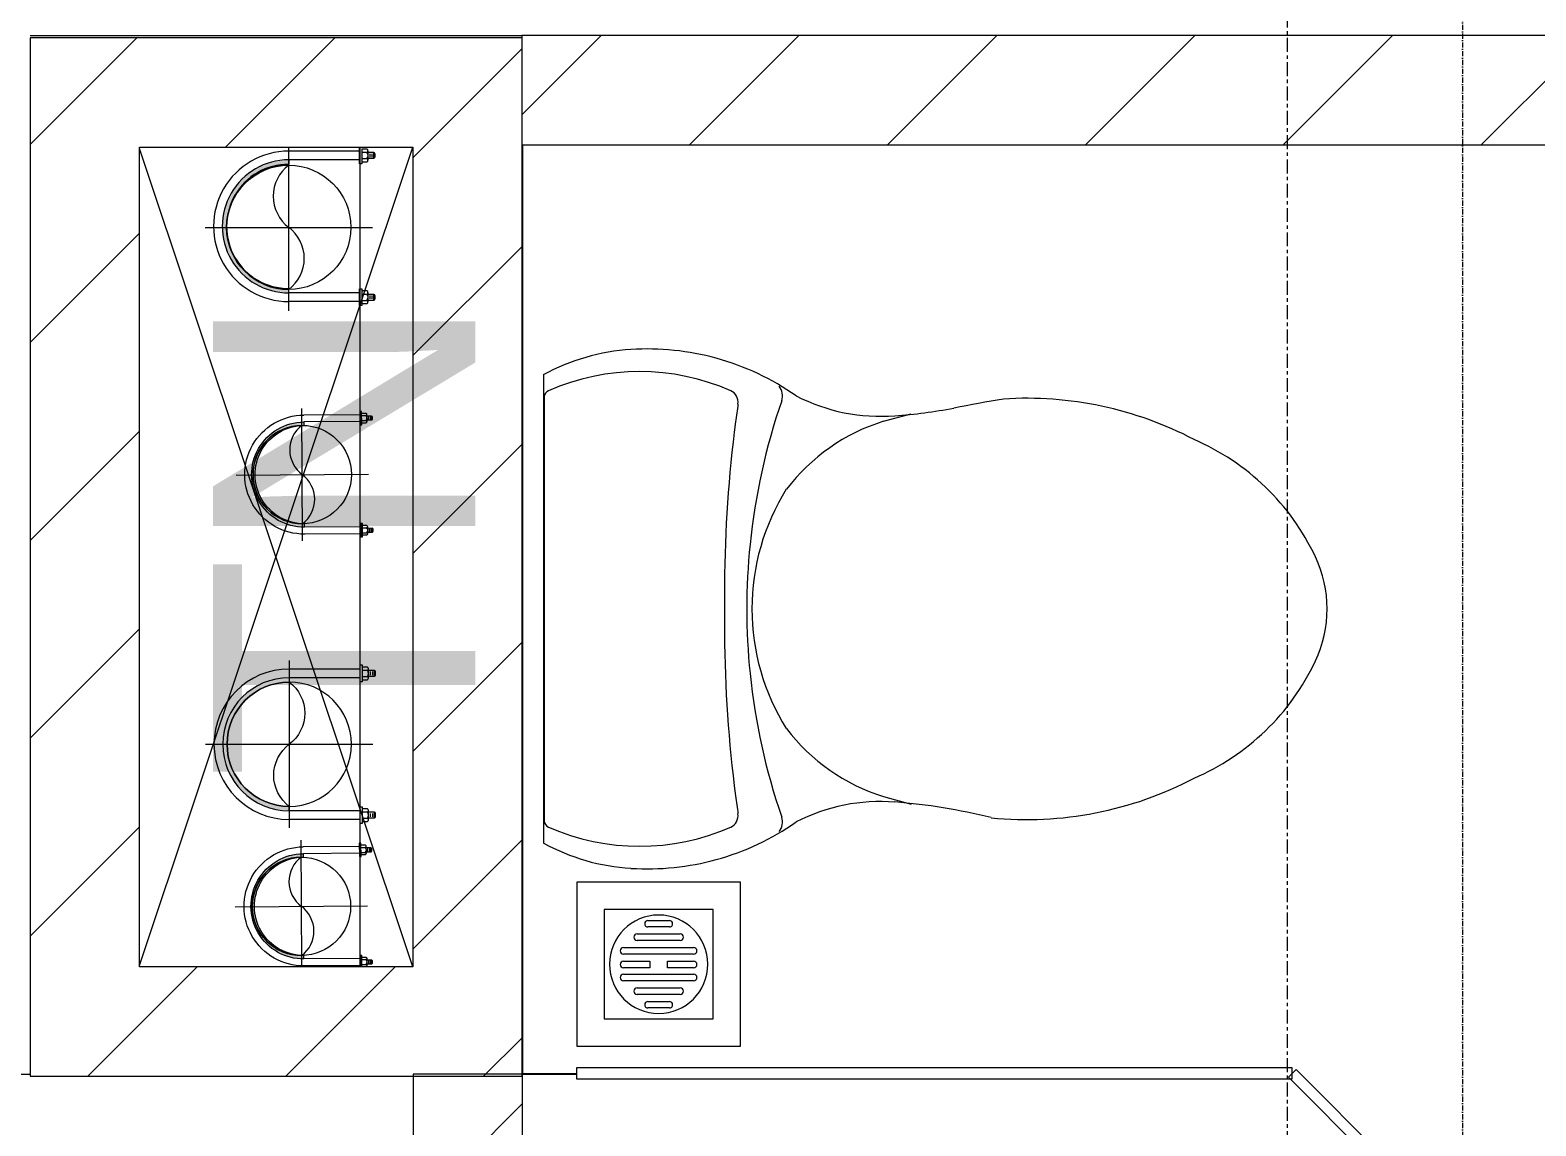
# Model space of a CAD drawing. Header units: millimetres. Extents: x 1591 to 239055, y -15958 to 83255.
# Drawn here: x 209682 to 211059, y 65839 to 66842 of the extents above; entities that cross this region are included whole.
import ezdxf

# ---------------------------------------------------------------- set-up
doc = ezdxf.new("R2010")
doc.units = ezdxf.units.MM
for name, pattern in [('Dash Dot 3_16_', [7.9375, 4.7625, -1.5875, 0, -1.5875]), ('Grid Line', [22.225, 12.7, -3.175, 3.175, -3.175]), ('IMPORT-CENTER _2_', [40.64, 25.4, -5.08, 5.08, -5.08])]:
    doc.linetypes.add(name, pattern=pattern)
for name, color, linetype, lineweight in [('0-1', 250, 'Continuous', 5), ('0-2', 7, 'Continuous', 9), ('A-DETL-THIN-2', 9, 'Continuous', 9), ('A-FLOR-1', 7, 'Continuous', 9), ('A-FLOR-2', 9, 'Continuous', 9), ('A-GLAZ-CURT-1', 254, 'Continuous', 9), ('A-GLAZ-CURT-2', 9, 'Continuous', 9), ('A-WALL-1', 253, 'Continuous', 18), ('A-WALL-3', 113, 'Continuous', 18), ('A-WALL-PATT-1', 10, 'Continuous', 9), ('A-WALL-PATT-2', 111, 'Continuous', 9), ('G-ANNO-SYMB-1', 111, 'Dash Dot 3_16_', 18), ('G-ANNO-TEXT-1', 7, 'Continuous', 9), ('G-IMPT', 8, 'Continuous', 9), ('G-IMPT-2', 8, 'IMPORT-CENTER _2_', 9), ('M-EQPM', 50, 'Continuous', 9), ('M-EQPM-1', 254, 'Continuous', 9), ('P-SANR-FIXT-1', 254, 'Continuous', 9), ('S-GRID-1', 1, 'Grid Line', 9)]:
    doc.layers.add(name, color=color, linetype=linetype, lineweight=lineweight)
doc.styles.add('Arial_11', font='arial_0.ttf', dxfattribs={"height": 240})
pattern_1 = [(45, (0, 0), (-90.50967, 90.50967), [])]
pattern_2 = [(45, (95879.7, 0), (-90.50967, 90.50967), [])]

# ---------------------------------------------------------------- blocks, each defined once
blk = doc.blocks.new('NCV_TKTC_KET CAU_rvt-1-TKCS_MB TẦNG 6-8')
at = {"layer": 'A-FLOR-1'}
blk.add_line((113802.1, 66835.3), (114252.1, 66835.3), dxfattribs=at)
blk = doc.blocks.new('TOILET - TOILET-348229-TKCS_MB TẦNG 6-8')
at = {"layer": 'P-SANR-FIXT-1'}
for p, q in [((214.2, -19.1), (-214.2, -19.1)), ((194, -19.9), (-194, -19.9)), ((-171.7, -330.3), (-178.6, -355.5)), ((171.7, -330.3), (178.6, -355.5))]:
    blk.add_line(p, q, dxfattribs=at)
for centre, radius, start, end in [((-46.1, -111.1), 191.6, 151.2809, 176.4513), ((-9.8, -107.2), 207.3, 156.2862, 203.7138), ((-193.7, -26.4), 6.48, 92.3168, 156.2862), ((193.7, -26.4), 6.48, 23.7138, 87.6832), ((9.8, -107.2), 207.3, 336.2862, 23.7138), ((46.1, -111.1), 191.6, 3.5487, 28.7191), ((1.9, -114.1), 239.7, 176.4513, 195.2961), ((-1.9, -114.1), 239.7, 344.7039, 3.5487), ((-4, -115.7), 233.6, 195.2961, 215.2147), ((4, -115.7), 233.6, 324.7853, 344.7039), ((-189.1, -185.5), 11.7, 205.4105, 277.5788), ((-14.3, -1400.4), 1215.6, 90.3974, 97.407), ((0, -3462.8), 3278, 89.6026, 90.3974), ((14.3, -1400.4), 1215.6, 82.593, 89.6026), ((189.1, -185.5), 11.7, 262.4212, 334.5895), ((178.9, -2951.3), 2778.4, 97.2351, 97.5788), ((0, -786.7), 581.5, 84.1678, 95.8322), ((-178.9, -2951.3), 2778.4, 82.4212, 82.7649), ((0.6, -792.1), 586.9, 95.8322, 108.9927), ((0, -416), 206.1, 90, 122.0732), ((0, -416), 206.1, 57.9268, 90), ((-0.6, -792.1), 586.9, 71.0073, 84.1678), ((-195, -224.1), 13.8, 230.6724, 288.9927), ((-0.4, -384), 179.5, 127.4036, 162.5964), ((0.4, -384), 179.5, 17.4036, 52.5964), ((195, -224.1), 13.8, 251.0073, 309.3276), ((-343.5, -327.4), 167.3, 355.4559, 27.38), ((343.5, -327.4), 167.3, 152.62, 184.5441), ((-719.2, -297.5), 544.3, 346.0536, 355.4559), ((719.2, -297.5), 544.3, 184.5441, 190.2879), ((-1948.3, -805.1), 2171.2, 9.681, 10.8949), ((137.1, -461.2), 329.8, 174.3487, 207.6878), ((-137.1, -461.2), 329.8, 332.3122, 3.6835), ((45.1, -528.6), 217.6, 203.2216, 244.7718), ((-45.1, -528.6), 217.6, 295.2282, 336.7784), ((0, -624.4), 111.7, 244.7718, 295.2282)]:
    blk.add_arc(centre, radius, start, end, dxfattribs=at)
blk = doc.blocks.new('THU NUOC - THU NUOC-461820-TKCS_MB TẦNG 6-8')
at = {"layer": 'M-EQPM-1'}
for p, q in [((-66.3, 70.6), (-66.3, -79.4)), ((83.7, 70.6), (-66.3, 70.6)), ((83.7, -79.4), (83.7, 70.6)), ((58.7, 45.6), (-41.3, 45.6)), ((-41.3, 45.6), (-41.3, -54.4)), ((58.7, -54.4), (58.7, 45.6)), ((-1.1, 35.6), (18.5, 35.6)), ((18.5, 29.6), (-1.1, 29.6)), ((-11, 23.3), (28.5, 23.3)), ((28.5, 17.3), (-11, 17.3)), ((-23.3, 10.8), (40.9, 10.8)), ((40.9, 4.8), (-23.3, 4.8)), ((-23.3, -1.2), (0.7, -1.2)), ((0.7, -7.2), (-23.3, -7.2)), ((-23.3, -13.6), (40.9, -13.6)), ((0.7, -1.2), (0.7, -7.2)), ((16.7, -1.2), (40.9, -1.2)), ((16.7, -7.2), (16.7, -1.2)), ((40.9, -7.2), (16.7, -7.2)), ((40.9, -19.6), (-23.3, -19.6)), ((-11, -26.1), (28.5, -26.1)), ((28.5, -32.1), (-11, -32.1)), ((-1.1, -38.5), (18.5, -38.5)), ((-41.3, -54.4), (58.7, -54.4)), ((18.5, -44.5), (-1.1, -44.5)), ((-66.3, -79.4), (83.7, -79.4))]:
    blk.add_line(p, q, dxfattribs=at)
for centre, radius, start, end in [((8.7, -4.4), 45, 0, 180), ((8.7, -4.4), 45, 0, 180), ((-1.1, 32.6), 3, 90, 270), ((18.5, 32.6), 3, 270, 90), ((-11, 20.3), 3, 90, 270), ((28.5, 20.3), 3, 270, 90), ((-23.3, 7.8), 3, 90, 270), ((40.9, 7.8), 3, 270, 90), ((8.7, -4.4), 45, 180, 360), ((8.7, -4.4), 45, 180, 360), ((-23.3, -4.2), 3, 90, 270), ((-23.3, -16.6), 3, 90, 270), ((40.9, -4.2), 3, 270, 90), ((40.9, -16.6), 3, 270, 90), ((-11, -29.1), 3, 90, 270), ((28.5, -29.1), 3, 270, 90), ((-1.1, -41.5), 3, 90, 270), ((18.5, -41.5), 3, 270, 90)]:
    blk.add_arc(centre, radius, start, end, dxfattribs=at)
blk = doc.blocks.new('System Panel - Glazed-579379-TKCS_MB TẦNG 6-8')
at = {"layer": 'A-GLAZ-CURT-2'}
for p, q in [((350.6, 5), (-350.6, 5)), ((-350.6, 5), (-350.6, -5)), ((350.6, -5), (350.6, 5)), ((-350.6, -5), (350.6, -5))]:
    blk.add_line(p, q, dxfattribs=at)
blk = doc.blocks.new('System Panel - Glazed-901208-TKCS_MB TẦNG 6-8')
at = {"layer": 'A-GLAZ-CURT-2'}
for p, q in [((327.4, 5), (-327.4, 5)), ((-327.4, 5), (-327.4, -5)), ((327.4, -5), (327.4, 5)), ((-327.4, -5), (327.4, -5))]:
    blk.add_line(p, q, dxfattribs=at)
blk = doc.blocks.new('NCV_TKTC_TANG 6 - 8_rvt-2-TKCS_MB TẦNG 6-8')
at = {"layer": 'A-WALL-PATT-1'}
h = blk.add_hatch(dxfattribs=at)
h.set_pattern_fill('FP_1', color=256, style=0, pattern_type=2)
h.set_pattern_definition(pattern_1)
h.paths.add_polyline_path([(116252.6, 66736.9), (116252.6, 66836.9), (116152.6, 66836.9), (116152.6, 66736.9)])
h.paths.add_polyline_path([(115352.6, 66736.9), (115352.6, 66836.9), (114252.1, 66836.9), (114252.1, 66736.9), (114952.6, 66736.9)])
h = blk.add_hatch(dxfattribs=at)
h.set_pattern_fill('FP_1', color=256, style=0, pattern_type=2)
h.set_pattern_definition(pattern_1)
h.paths.add_polyline_path([(114152.6, 65036.9), (114252.6, 65036.9), (114252.6, 65886.9), (114152.6, 65886.9), (114152.6, 65153.5)])
at = {"layer": 'A-DETL-THIN-2'}
blk.add_line((114252.2, 65887.4), (114302.1, 65887.4), dxfattribs=at)
at = {"layer": 'A-FLOR-2'}
for p, q in [((113802.1, 66836.9), (114252.1, 66836.9)), ((114252.6, 66736.9), (114252.6, 65886.9)), ((113792.6, 65886.9), (113802.2, 65886.9)), ((114252.6, 65886.9), (114302.1, 65886.9))]:
    blk.add_line(p, q, dxfattribs=at)
at = {"layer": 'A-WALL-1'}
for p, q in [((115352.6, 66836.9), (114252.1, 66836.9)), ((114252.1, 66836.9), (114252.1, 66736.9)), ((114252.1, 66736.9), (115352.6, 66736.9)), ((114152.6, 65886.9), (114152.6, 65395.6)), ((114252.6, 65886.9), (114152.6, 65886.9)), ((114252.6, 65395.6), (114252.6, 65886.9))]:
    blk.add_line(p, q, dxfattribs=at)
at = {"layer": 'A-GLAZ-CURT-1'}
for name, p, rotation in [('System Panel - Glazed-901208-TKCS_MB TẦNG 6-8', (114629.4, 65887.4), 180), ('System Panel - Glazed-579379-TKCS_MB TẦNG 6-8', (115204.7, 65639.5), 134.9999999999999)]:
    blk.add_blockref(name, p, dxfattribs=dict(at, rotation=rotation))
at = {"layer": 'M-EQPM-1', "rotation": 180}
blk.add_blockref('THU NUOC - THU NUOC-461820-TKCS_MB TẦNG 6-8', (114385.9, 65982.9), dxfattribs=at)
at = {"layer": 'P-SANR-FIXT-1', "rotation": 89.99999999999868}
blk.add_blockref('TOILET - TOILET-348229-TKCS_MB TẦNG 6-8', (114252.6, 66312.4), dxfattribs=at)
blk = doc.blocks.new('TKTC_XREF_251221_MB TANG 2-7 - TKTC_XREF_260130_MB TANG 2-5_dwg_$cc-4746802-TKCS_MB TẦNG 6-8')
at = {"layer": 'G-IMPT-2'}
for p, q in [((0, -0.673), (0, 0.673)), ((-0.673, 0), (0.673, 0))]:
    blk.add_line(p, q, dxfattribs=at)
at = {"layer": 'M-EQPM'}
blk.add_circle((0, 0), 0.5, dxfattribs=at)
for centre, radius, start, end in [((0, 0), 0.5, 90, 270), ((0.188, 0.25), 0.313, 126.8699, 233.1301), ((-0.188, -0.25), 0.313, 306.8699, 53.1301)]:
    blk.add_arc(centre, radius, start, end, dxfattribs=at)
blk = doc.blocks.new('TKTC_XREF_251221_MB TANG 2-7 - TKTC_XREF_260130_MB TANG 2-5_dwg_CUM U_DN100-4746799-TKCS_MB TẦNG 6-8')
at = {"layer": 'G-IMPT'}
blk.add_hatch(color=256, dxfattribs=at).paths.add_polyline_path([(0, 61), (15.8, 58.9), (30.5, 52.8), (43.1, 43.1), (52.8, 30.5), (58.9, 15.8), (61, 0), (58.9, -15.8), (52.8, -30.5), (43.1, -43.1), (30.5, -52.8), (15.8, -58.9), (0, -61), (0, -57), (14.8, -55.1), (28.5, -49.4), (40.3, -40.3), (49.4, -28.5), (55.1, -14.8), (57, 0), (55.1, 14.8), (49.4, 28.5), (40.3, 40.3), (28.5, 49.4), (14.8, 55.1), (0, 57)])
for p, q in [((-79.1, 66.6), (-79.1, 63.4)), ((-76.6, 66.6), (-76.6, 63.4)), ((-74.6, 66.6), (-74.6, 63.4)), ((-72.7, 69.3), (-72.7, 60.7)), ((-66.9, 67.9), (-71.7, 67.9)), ((-66.9, 62.1), (-71.7, 62.1)), ((-65, 69), (0, 69)), ((-79.1, -63.4), (-79.1, -66.6)), ((-76.6, -63.4), (-76.6, -66.6)), ((-74.6, -63.4), (-74.6, -66.6)), ((-72.7, -60.7), (-72.7, -69.3)), ((-66.9, -62.1), (-71.7, -62.1)), ((-66.9, -67.9), (-71.7, -67.9)), ((-65, -69), (0, -69))]:
    blk.add_line(p, q, dxfattribs=at)
at = {"layer": 'G-IMPT', "flags": 128}
for points in [[(-71.7, 59.2), (-66.9, 59.2), (-66.9, 70.8), (-71.7, 70.8)], [(-66.9, 70.8), (-66.9, 72.7), (-65, 72.7), (-65, 57.3), (-66.9, 57.3), (-66.9, 59.2)], [(-72.7, 67.6), (-78.1, 67.6), (-78.1, 62.4), (-72.7, 62.4)], [(-65, 61), (0, 61), (0, 57)], [(-72.7, -62.4), (-78.1, -62.4), (-78.1, -67.6), (-72.7, -67.6)], [(-71.7, -70.8), (-66.9, -70.8), (-66.9, -59.2), (-71.7, -59.2)], [(-66.9, -59.2), (-66.9, -57.3), (-65, -57.3), (-65, -72.7), (-66.9, -72.7), (-66.9, -70.8)], [(-65, -61), (0, -61), (0, -57)]]:
    blk.add_lwpolyline(points, dxfattribs=at)
at = {"layer": 'G-IMPT'}
for centre, radius, start, end in [((-71.1, 69.3), 1.56, 112.6199, 247.3801), ((-78.1, 66.6), 0.96, 90, 180), ((-78.1, 63.4), 0.96, 180, 270), ((-67.9, 65), 4.8, 143.1301, 216.8699), ((-71.1, 60.7), 1.56, 112.6199, 247.3801), ((0, 0), 69, 270, 90), ((0, 0), 61, 270, 90), ((0, 0), 57, 270, 90), ((-78.1, -63.4), 0.96, 90, 180), ((-78.1, -66.6), 0.96, 180, 270), ((-71.1, -60.7), 1.56, 112.6199, 247.3801), ((-67.9, -65), 4.8, 143.1301, 216.8699), ((-71.1, -69.3), 1.56, 112.6199, 247.3801)]:
    blk.add_arc(centre, radius, start, end, dxfattribs=at)
blk = doc.blocks.new('TKTC_XREF_251221_MB TANG 2-7 - TKTC_XREF_260130_MB TANG 2-5_dwg_$cc-V123-TKCS_MB TẦNG 6-8')
at = {"layer": 'G-IMPT-2'}
for p, q in [((0, -0.673), (0, 0.645)), ((-0.673, 0), (0.673, 0))]:
    blk.add_line(p, q, dxfattribs=at)
at = {"layer": 'M-EQPM'}
blk.add_circle((0, 0), 0.5, dxfattribs=at)
for centre, radius, start, end in [((0, 0), 0.5, 90, 270), ((0.188, 0.25), 0.313, 126.8699, 233.1301), ((-0.188, -0.25), 0.313, 306.8699, 53.1301)]:
    blk.add_arc(centre, radius, start, end, dxfattribs=at)
blk = doc.blocks.new('TKTC_XREF_251221_MB TANG 2-7 - TKTC_XREF_260130_MB TANG 2-5_dwg_CUM U_DN100-V124-TKCS_MB TẦNG 6-8')
at = {"layer": 'G-IMPT'}
blk.add_hatch(color=256, dxfattribs=at).paths.add_polyline_path([(0, 61), (0, 57), (14.8, 55.1), (28.5, 49.4), (40.3, 40.3), (49.4, 28.5), (55.1, 14.8), (57, 0), (55.1, -14.8), (49.4, -28.5), (40.3, -40.3), (28.5, -49.4), (14.8, -55.1), (0, -57), (0, -61), (15.8, -58.9), (30.5, -52.8), (43.1, -43.1), (52.8, -30.5), (58.9, -15.8), (61, 0), (58.9, 15.8), (52.8, 30.5), (43.1, 43.1), (30.5, 52.8), (15.8, 58.9)])
for p, q in [((-72.7, 69.3), (-72.7, 60.7)), ((-79.1, 66.6), (-79.1, 63.4)), ((-76.6, 66.6), (-76.6, 63.4)), ((-74.6, 66.6), (-74.6, 63.4)), ((-66.9, 67.9), (-71.7, 67.9)), ((-66.9, 62.1), (-71.7, 62.1)), ((-65, 69), (0, 69)), ((-79.1, -63.4), (-79.1, -66.6)), ((-76.6, -63.4), (-76.6, -66.6)), ((-74.6, -63.4), (-74.6, -66.6)), ((-72.7, -60.7), (-72.7, -69.3)), ((-66.9, -62.1), (-71.7, -62.1)), ((-66.9, -67.9), (-71.7, -67.9)), ((-65, -69), (0, -69))]:
    blk.add_line(p, q, dxfattribs=at)
at = {"layer": 'G-IMPT', "flags": 128}
for points in [[(-71.7, 59.2), (-66.9, 59.2), (-66.9, 70.8), (-71.7, 70.8)], [(-66.9, 70.8), (-66.9, 72.7), (-65, 72.7), (-65, 57.3), (-66.9, 57.3), (-66.9, 59.2)], [(-72.7, 67.6), (-78.1, 67.6), (-78.1, 62.4), (-72.7, 62.4)], [(-65, 61), (0, 61), (0, 57)], [(-72.7, -62.4), (-78.1, -62.4), (-78.1, -67.6), (-72.7, -67.6)], [(-71.7, -70.8), (-66.9, -70.8), (-66.9, -59.2), (-71.7, -59.2)], [(-66.9, -59.2), (-66.9, -57.3), (-65, -57.3), (-65, -72.6)], [(-65, -61), (0, -61), (0, -57)]]:
    blk.add_lwpolyline(points, dxfattribs=at)
at = {"layer": 'G-IMPT'}
for centre, radius, start, end in [((-71.1, 69.3), 1.56, 112.6199, 247.3801), ((-78.1, 66.6), 0.96, 90, 180), ((-78.1, 63.4), 0.96, 180, 270), ((-67.9, 65), 4.8, 143.1301, 216.8699), ((-71.1, 60.7), 1.56, 112.6199, 247.3801), ((0, 0), 69, 270, 90), ((0, 0), 61, 270, 90), ((0, 0), 57, 270, 90), ((-78.1, -63.4), 0.96, 90, 180), ((-78.1, -66.6), 0.96, 180, 270), ((-71.1, -60.7), 1.56, 112.6199, 247.3801), ((-67.9, -65), 4.8, 143.1301, 216.8699), ((-71.1, -69.3), 1.56, 112.6199, 247.3801)]:
    blk.add_arc(centre, radius, start, end, dxfattribs=at)
blk = doc.blocks.new('TKTC_XREF_251221_MB TANG 2-7 - TKTC_XREF_260130_MB TANG 2-5_dwg_CUM U_DN100-4746796-TKCS_MB TẦNG 6-8')
at = {"layer": 'G-IMPT'}
blk.add_hatch(color=256, dxfattribs=at).paths.add_polyline_path([(0, 61), (0, 57), (14.8, 55.1), (28.5, 49.4), (40.3, 40.3), (49.4, 28.5), (55.1, 14.8), (57, 0), (55.1, -14.8), (49.4, -28.5), (40.3, -40.3), (28.5, -49.4), (14.8, -55.1), (0, -57), (0, -61), (15.8, -58.9), (30.5, -52.8), (43.1, -43.1), (52.8, -30.5), (58.9, -15.8), (61, 0), (58.9, 15.8), (52.8, 30.5), (43.1, 43.1), (30.5, 52.8), (15.8, 58.9)])
for p, q in [((-72.7, 69.3), (-72.7, 60.7)), ((-79.1, 66.6), (-79.1, 63.4)), ((-76.6, 66.6), (-76.6, 63.4)), ((-74.6, 66.6), (-74.6, 63.4)), ((-66.9, 67.9), (-71.7, 67.9)), ((-66.9, 62.1), (-71.7, 62.1)), ((-65, 69), (0, 69)), ((-79.1, -63.4), (-79.1, -66.6)), ((-76.6, -63.4), (-76.6, -66.6)), ((-74.6, -63.4), (-74.6, -66.6)), ((-72.7, -60.7), (-72.7, -69.3)), ((-66.9, -62.1), (-71.7, -62.1)), ((-66.9, -67.9), (-71.7, -67.9)), ((-65, -69), (0, -69))]:
    blk.add_line(p, q, dxfattribs=at)
at = {"layer": 'G-IMPT', "flags": 128}
for points in [[(-71.7, 59.2), (-66.9, 59.2), (-66.9, 70.8), (-71.7, 70.8)], [(-66.9, 70.8), (-66.9, 72.7), (-65, 72.7), (-65, 57.3), (-66.9, 57.3), (-66.9, 59.2)], [(-72.7, 67.6), (-78.1, 67.6), (-78.1, 62.4), (-72.7, 62.4)], [(-65, 61), (0, 61), (0, 57)], [(-72.7, -62.4), (-78.1, -62.4), (-78.1, -67.6), (-72.7, -67.6)], [(-71.7, -70.8), (-66.9, -70.8), (-66.9, -59.2), (-71.7, -59.2)], [(-66.9, -59.2), (-66.9, -57.3), (-65, -57.3), (-65, -72.7), (-66.9, -72.7), (-66.9, -70.8)], [(-65, -61), (0, -61), (0, -57)]]:
    blk.add_lwpolyline(points, dxfattribs=at)
at = {"layer": 'G-IMPT'}
for centre, radius, start, end in [((-71.1, 69.3), 1.56, 112.6199, 247.3801), ((-78.1, 66.6), 0.96, 90, 180), ((-78.1, 63.4), 0.96, 180, 270), ((-67.9, 65), 4.8, 143.1301, 216.8699), ((-71.1, 60.7), 1.56, 112.6199, 247.3801), ((0, 0), 69, 270, 90), ((0, 0), 61, 270, 90), ((0, 0), 57, 270, 90), ((-78.1, -63.4), 0.96, 90, 180), ((-78.1, -66.6), 0.96, 180, 270), ((-71.1, -60.7), 1.56, 112.6199, 247.3801), ((-67.9, -65), 4.8, 143.1301, 216.8699), ((-71.1, -69.3), 1.56, 112.6199, 247.3801)]:
    blk.add_arc(centre, radius, start, end, dxfattribs=at)
blk = doc.blocks.new('TKTC_XREF_251221_MB TANG 2-7 - TKTC_XREF_260130_MB TANG 2-5_dwg_$cc-4746806-TKCS_MB TẦNG 6-8')
at = {"layer": 'G-IMPT-2'}
for p, q in [((0, -0.673), (0, 0.673)), ((-0.673, 0), (0.673, 0))]:
    blk.add_line(p, q, dxfattribs=at)
at = {"layer": 'M-EQPM'}
blk.add_circle((0, 0), 0.5, dxfattribs=at)
for centre, radius, start, end in [((0, 0), 0.5, 90, 270), ((0.188, 0.25), 0.313, 126.8699, 233.1301), ((-0.188, -0.25), 0.313, 306.8699, 53.1301)]:
    blk.add_arc(centre, radius, start, end, dxfattribs=at)
blk = doc.blocks.new('TKTC_XREF_251221_MB TANG 2-7 - TKTC_XREF_260130_MB TANG 2-5_dwg_$cc-V125-TKCS_MB TẦNG 6-8')
at = {"layer": 'G-IMPT-2'}
for p, q in [((0, -0.616), (0, 0.673)), ((-0.673, 0), (0.673, 0))]:
    blk.add_line(p, q, dxfattribs=at)
at = {"layer": 'M-EQPM'}
blk.add_circle((0, 0), 0.5, dxfattribs=at)
for centre, radius, start, end in [((0, 0), 0.5, 90, 270), ((0.188, 0.25), 0.313, 126.8699, 233.1301), ((-0.188, -0.25), 0.313, 306.8699, 53.1301)]:
    blk.add_arc(centre, radius, start, end, dxfattribs=at)
blk = doc.blocks.new('TKTC_XREF_251221_MB TANG 2-7 - TKTC_XREF_260130_MB TANG 2-5_dwg_CUM U_DN100-V126-TKCS_MB TẦNG 6-8')
at = {"layer": 'G-IMPT'}
blk.add_hatch(color=256, dxfattribs=at).paths.add_polyline_path([(0, -61), (0, -57), (14.8, -55.1), (28.5, -49.4), (40.3, -40.3), (49.4, -28.5), (55.1, -14.8), (57, 0), (55.1, 14.8), (49.4, 28.5), (40.3, 40.3), (28.5, 49.4), (14.8, 55.1), (0, 57), (0, 61), (15.8, 58.9), (30.5, 52.8), (43.1, 43.1), (52.8, 30.5), (58.9, 15.8), (61, 0), (58.9, -15.8), (52.8, -30.5), (43.1, -43.1), (30.5, -52.8), (15.8, -58.9)])
for p, q in [((-79.1, 66.6), (-79.1, 63.4)), ((-76.6, 66.6), (-76.6, 63.4)), ((-74.6, 66.6), (-74.6, 63.4)), ((-72.7, 69.3), (-72.7, 60.7)), ((-66.9, 67.9), (-71.7, 67.9)), ((-66.9, 62.1), (-71.7, 62.1)), ((-65, 69), (0, 69)), ((-79.1, -63.4), (-79.1, -66.6)), ((-76.6, -63.4), (-76.6, -66.6)), ((-74.6, -63.4), (-74.6, -66.6)), ((-72.7, -60.7), (-72.7, -69.3)), ((-66.9, -62.1), (-71.7, -62.1)), ((-66.9, -67.9), (-71.7, -67.9)), ((-65, -69), (0, -69))]:
    blk.add_line(p, q, dxfattribs=at)
at = {"layer": 'G-IMPT', "flags": 128}
for points in [[(-71.7, 59.2), (-66.9, 59.2), (-66.9, 70.8), (-71.7, 70.8)], [(-66.9, 70.8), (-66.9, 72.7), (-65, 72.7), (-65, 57.3), (-66.9, 57.3), (-66.9, 59.2)], [(-72.7, 67.6), (-78.1, 67.6), (-78.1, 62.4), (-72.7, 62.4)], [(-65, 61), (0, 61), (0, 57)], [(-72.7, -62.4), (-78.1, -62.4), (-78.1, -67.6), (-72.7, -67.6)], [(-66.9, -70.6), (-66.9, -59.2), (-71.7, -59.2)], [(-66.9, -59.2), (-66.9, -57.3), (-65, -57.3), (-65, -70.6)], [(-65, -61), (0, -61), (0, -57)]]:
    blk.add_lwpolyline(points, dxfattribs=at)
at = {"layer": 'G-IMPT'}
for centre, radius, start, end in [((-71.1, 69.3), 1.56, 112.6199, 247.3801), ((-78.1, 66.6), 0.96, 90, 180), ((-78.1, 63.4), 0.96, 180, 270), ((-67.9, 65), 4.8, 143.1301, 216.8699), ((-71.1, 60.7), 1.56, 112.6199, 247.3801), ((0, 0), 69, 270, 90), ((0, 0), 61, 270, 90), ((0, 0), 57, 270, 90), ((-78.1, -63.4), 0.96, 90, 180), ((-78.1, -66.6), 0.96, 180, 270), ((-71.1, -60.7), 1.56, 112.6199, 247.3801), ((-67.9, -65), 4.8, 143.1301, 216.8699), ((-71.1, -69.3), 1.56, 112.6199, 242.9192)]:
    blk.add_arc(centre, radius, start, end, dxfattribs=at)
blk = doc.blocks.new('TKTC_XREF_251221_MB TANG 2-7 - TKTC_XREF_251221_MB TANG 2-7-2039446-TKCS_MB TẦNG 6-8')
at = {"layer": 'M-EQPM'}
blk.add_line((80451.4, 48747.9), (80451.4, 49497.9), dxfattribs=at)
for name, p, xscale, yscale, zscale, rotation in [('TKTC_XREF_251221_MB TANG 2-7 - TKTC_XREF_260130_MB TANG 2-5_dwg_$cc-V123-TKCS_MB TẦNG 6-8', (80386.2, 49424.6), 113.7150000000091, 113.7150000000091, 113.7150000000091, 359.9990086636432), ('TKTC_XREF_251221_MB TANG 2-7 - TKTC_XREF_260130_MB TANG 2-5_dwg_CUM U_DN100-V124-TKCS_MB TẦNG 6-8', (80386.2, 49425.5), 0.9975000000000005, 0.9975000000000005, 0.9975000000000005, 180.000991338195), ('TKTC_XREF_251221_MB TANG 2-7 - TKTC_XREF_260130_MB TANG 2-5_dwg_$cc-4746802-TKCS_MB TẦNG 6-8', (80398.5, 49198.4), 90.00000000005107, 90.00000000005107, 90.00000000005107, 0.3740267799372842), ('TKTC_XREF_251221_MB TANG 2-7 - TKTC_XREF_260130_MB TANG 2-5_dwg_CUM U_DN100-4746796-TKCS_MB TẦNG 6-8', (80386.6, 48951.7), 0.9974999999999965, 0.9974999999999965, 0.9974999999999965, 180.0009913385626), ('TKTC_XREF_251221_MB TANG 2-7 - TKTC_XREF_260130_MB TANG 2-5_dwg_$cc-V125-TKCS_MB TẦNG 6-8', (80397.8, 48803.4), 90.00000000005107, 90.00000000005107, 90.00000000005107, 0.3740267799372842)]:
    blk.add_blockref(name, p, dxfattribs=dict(xscale=xscale, yscale=yscale, zscale=zscale, rotation=rotation))
at = {"extrusion": (0, 0, -1)}
for name, p, xscale, yscale, zscale, rotation in [('TKTC_XREF_251221_MB TANG 2-7 - TKTC_XREF_260130_MB TANG 2-5_dwg_CUM U_DN100-4746799-TKCS_MB TẦNG 6-8', (-80400.4, 49198.4), 0.7894736842105242, 0.7894736842105242, -0.7894736842105242, 359.6259732184666), ('TKTC_XREF_251221_MB TANG 2-7 - TKTC_XREF_260130_MB TANG 2-5_dwg_$cc-4746806-TKCS_MB TẦNG 6-8', (-80386.6, 48951.7), 113.7150000000092, 113.7150000000092, -113.7150000000092, 179.9990086636432), ('TKTC_XREF_251221_MB TANG 2-7 - TKTC_XREF_260130_MB TANG 2-5_dwg_CUM U_DN100-V126-TKCS_MB TẦNG 6-8', (-80399.8, 48803.4), 0.7894736842105242, 0.7894736842105242, -0.7894736842105242, 359.6259732184666)]:
    blk.add_blockref(name, p, dxfattribs=dict(at, xscale=xscale, yscale=yscale, zscale=zscale, rotation=rotation))

msp = doc.modelspace()

# ---------------------------------------------------------------- hatches: boundary and pattern name
at = {"layer": 'A-WALL-PATT-2'}
h = msp.add_hatch(dxfattribs=at)
h.set_pattern_fill('FP_1', color=256, style=0, pattern_type=2)
h.set_pattern_definition(pattern_2)
h.paths.add_polyline_path([(209781.9, 66734.9), (210131.9, 66734.9), (210131.9, 66834.9), (209681.9, 66834.9), (209681.9, 66734.9)])
h = msp.add_hatch(dxfattribs=at)
h.set_pattern_fill('FP_1', color=256, style=0, pattern_type=2)
h.set_pattern_definition(pattern_2)
h.paths.add_polyline_path([(209781.9, 65984.9), (209781.9, 66734.9), (209681.9, 66734.9), (209681.9, 65984.9)])
h = msp.add_hatch(dxfattribs=at)
h.set_pattern_fill('FP_1', color=256, style=0, pattern_type=2)
h.set_pattern_definition(pattern_2)
h.paths.add_polyline_path([(210131.9, 65984.9), (210131.9, 66734.9), (210031.9, 66734.9), (210031.9, 65984.9)])
h = msp.add_hatch(dxfattribs=at)
h.set_pattern_fill('FP_1', color=256, style=0, pattern_type=2)
h.set_pattern_definition(pattern_2)
h.paths.add_polyline_path([(210026.3, 65884.9), (210131.9, 65884.9), (210131.9, 65984.9), (209681.9, 65984.9), (209681.9, 65884.9)])

# ---------------------------------------------------------------- linework, layer by layer
at = {"layer": '0-2'}
for p, q in [((209781.9, 65986.2), (210031.9, 66734.9)), ((210031.9, 65984.9), (209781.9, 66733.6))]:
    msp.add_line(p, q, dxfattribs=at)
at = {"layer": 'A-WALL-3'}
for p, q in [((210131.9, 66834.9), (209681.9, 66834.9)), ((209681.9, 66834.9), (209681.9, 65884.9)), ((210131.9, 65884.9), (210131.9, 66834.9)), ((209781.9, 66734.9), (210031.9, 66734.9)), ((209781.9, 65984.9), (209781.9, 66734.9)), ((210031.9, 66734.9), (210031.9, 65984.9)), ((210031.9, 65984.9), (209781.9, 65984.9)), ((209681.9, 65884.9), (210131.9, 65884.9))]:
    msp.add_line(p, q, dxfattribs=at)
at = {"layer": 'G-ANNO-SYMB-1'}
msp.add_line((210992.3, 82873.6), (210992.3, 13592.5), dxfattribs=at)
at = {"layer": 'S-GRID-1'}
msp.add_line((210832.3, 19149.4), (210832.3, 77012.5), dxfattribs=at)

# ---------------------------------------------------------------- block references
at = {"layer": '0-1'}
for name in ['NCV_TKTC_KET CAU_rvt-1-TKCS_MB TẦNG 6-8', 'NCV_TKTC_TANG 6 - 8_rvt-2-TKCS_MB TẦNG 6-8']:
    msp.add_blockref(name, (95879.7, 0), dxfattribs=at)
at = {"layer": 'M-EQPM'}
msp.add_blockref('TKTC_XREF_251221_MB TANG 2-7 - TKTC_XREF_251221_MB TANG 2-7-2039446-TKCS_MB TẦNG 6-8', (129532.3, 17236.9), dxfattribs=at)

# ---------------------------------------------------------------- texts
at = {"layer": 'G-ANNO-TEXT-1', "insert": (209969.2, 66379.4), "char_height": 240, "width": 624, "attachment_point": 5, "rotation": 90, "line_spacing_factor": 0.936439, "style": 'Arial_11'}
msp.add_mtext('\\pt79.9992,160.0008,240,319.9992,400.0008,480,559.9992,640.0008,720,799.9992,880.0008,960,1039.9992,1120.0008,1200,1279.9992,1360.0008,1440,1519.9992,1600.0008,1680,1759.9992,1840.0008,1920,1999.9992,2080.0008,2160,2239.9992,2320.0008,2400,2479.9992,2560.0008;TN', dxfattribs=at)
msp.add_mtext('\\pt79.9992,160.0008,240,319.9992,400.0008,480,559.9992,640.0008,720,799.9992,880.0008,960,1039.9992,1120.0008,1200,1279.9992,1360.0008,1440,1519.9992,1600.0008,1680,1759.9992,1840.0008,1920,1999.9992,2080.0008,2160,2239.9992,2320.0008,2400,2479.9992,2560.0008;TN', dxfattribs=at)

doc.saveas('drawing.dxf')
